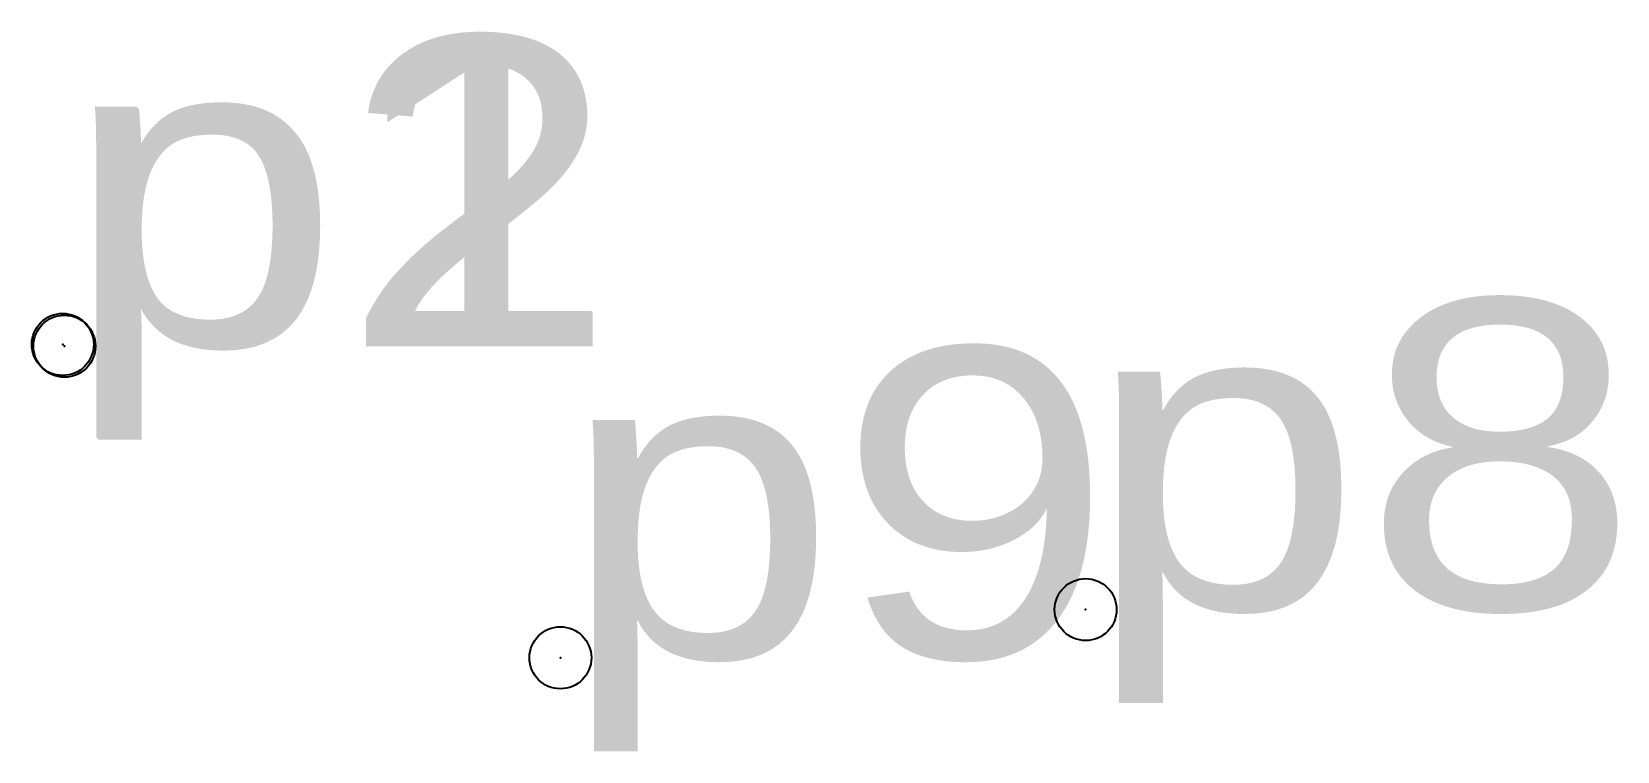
# Model space of a CAD drawing. Header units: metres. Extents: x 549364 to 552164, y 1838225 to 1839951.
# Drawn here: x 549406.7 to 549415.91, y 1838610.64 to 1838614.82 of the extents above; entities that cross this region are included whole.
import ezdxf

# ---------------------------------------------------------------- set-up
doc = ezdxf.new("R2010")
doc.units = ezdxf.units.M
doc.header["$LTSCALE"] = 0.72
doc.header["$PDMODE"] = 32
doc.header["$PDSIZE"] = 0.36
doc.layers.add('12', color=7, linetype='Continuous')
doc.layers.add('7', color=7, linetype='Continuous')

msp = doc.modelspace()

# ---------------------------------------------------------------- linework, layer by layer
at = {"layer": '7'}
for p in [(549406.88, 1838613), (549406.89, 1838612.99), (549412.82, 1838611.46), (549409.77, 1838611.18)]:
    msp.add_point(p, dxfattribs=at)

# ---------------------------------------------------------------- texts
at = {"layer": '12', "width": 1.2}
for s, p in [('p1', (549406.88, 1838613)), ('p1', (549406.88, 1838613)), ('p2', (549406.89, 1838612.99)), ('p2', (549406.89, 1838612.99)), ('p8', (549412.82, 1838611.46)), ('p8', (549412.82, 1838611.46)), ('p9', (549409.77, 1838611.18)), ('p9', (549409.77, 1838611.18))]:
    msp.add_text(s, height=1.8, dxfattribs=at).set_placement(p)

doc.saveas('drawing.dxf')
